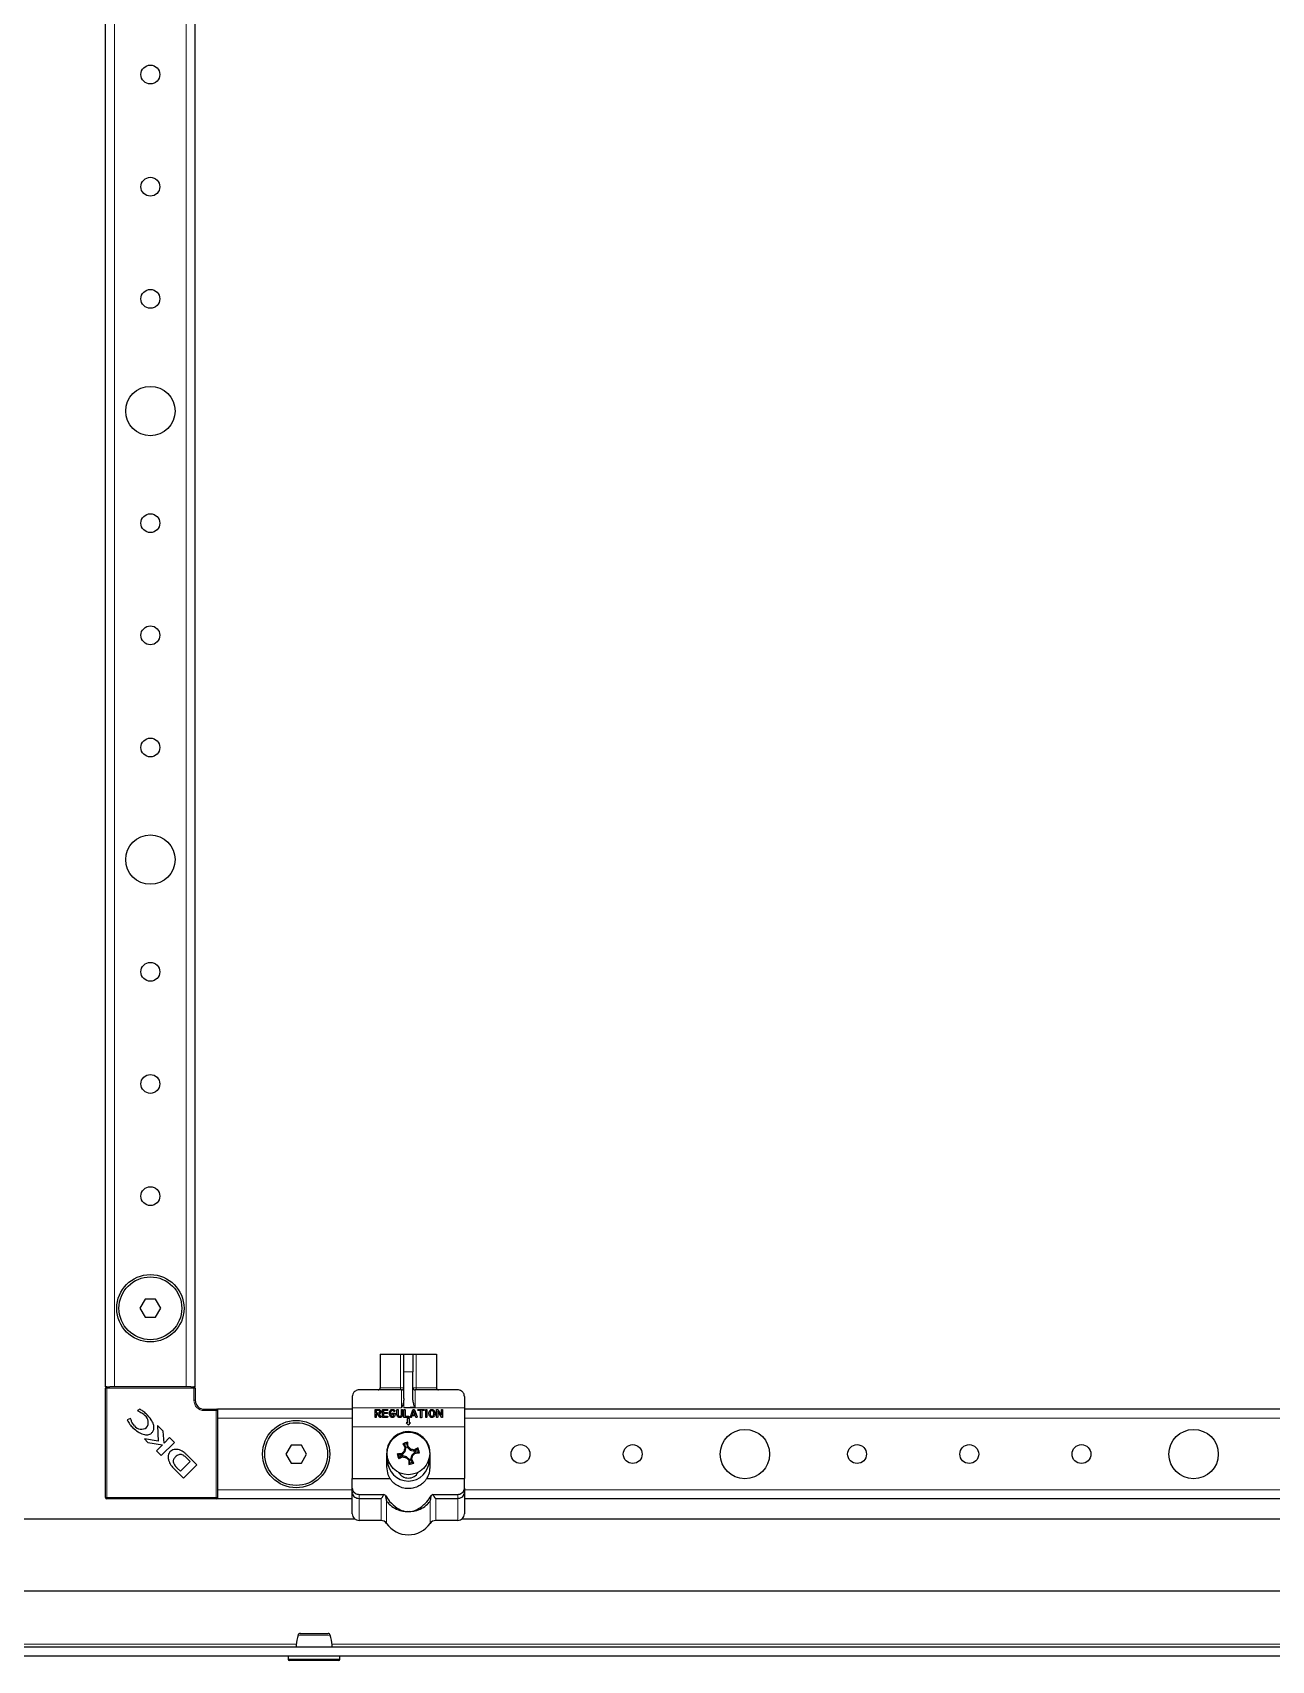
# Model space of a CAD drawing. Header units: millimetres. Extents: x -1264 to 3208, y -1920 to 1219.
# Drawn here: x -281.2 to -5.1, y -1199.7 to -836.9 of the extents above; entities that cross this region are included whole.
import ezdxf

# ---------------------------------------------------------------- set-up
doc = ezdxf.new("R2010")
doc.units = ezdxf.units.MM

msp = doc.modelspace()

# ---------------------------------------------------------------- linework, layer by layer
at = {"color": 7, "linetype": 'Continuous', "lineweight": 25}
for p, q in [((-264.94, -1138.72), (-264.94, 696.28)), ((-244.94, -1138.72), (-244.94, 696.28)), ((-256.09, -1119.22), (-257.25, -1121.22)), ((-257.25, -1121.22), (-256.09, -1123.22)), ((-253.78, -1119.22), (-256.09, -1119.22)), ((-252.63, -1121.22), (-253.78, -1119.22)), ((-253.78, -1123.22), (-252.63, -1121.22)), ((-256.09, -1123.22), (-253.78, -1123.22)), ((-203.69, -1131.42), (-203.69, -1138.92)), ((-203.69, -1131.42), (-199.16, -1131.42)), ((-199.16, -1131.42), (-198.44, -1131.42)), ((-198.44, -1131.42), (-196.44, -1131.42)), ((-198.44, -1135.42), (-198.44, -1131.42)), ((-196.44, -1131.42), (-196.44, -1135.42)), ((-196.44, -1131.42), (-195.72, -1131.42)), ((-195.72, -1131.42), (-191.19, -1131.42)), ((-191.19, -1131.42), (-191.19, -1138.92)), ((-198.44, -1141.36), (-198.44, -1135.42)), ((-196.44, -1141.35), (-196.44, -1135.42)), ((-264.64, -1138.72), (-264.94, -1138.72)), ((-264.94, -1163.42), (-264.94, -1139.02)), ((-264.64, -1138.72), (-263.99, -1138.72)), ((-262.94, -1138.72), (-263.99, -1138.72)), ((-246.94, -1138.72), (-262.94, -1138.72)), ((-245.89, -1138.72), (-246.94, -1138.72)), ((-245.89, -1138.72), (-245.24, -1138.72)), ((-244.94, -1138.72), (-245.24, -1138.72)), ((-244.94, -1139.02), (-244.94, -1141.72)), ((-209.94, -1140.92), (-209.94, -1143.42)), ((-198.94, -1139.42), (-208.44, -1139.42)), ((-186.44, -1139.42), (-195.94, -1139.42)), ((-184.94, -1140.92), (-184.94, -1143.42)), ((-259.39, -1145.78), (-260.08, -1146.11)), ((-259.26, -1145.92), (-259.39, -1145.78)), ((-257.31, -1143.72), (-257.82, -1143.97)), ((-257.82, -1143.97), (-257.71, -1144.08)), ((-242.94, -1143.72), (-240.24, -1143.72)), ((-209.94, -1143.72), (-239.94, -1143.72)), ((-239.94, -1143.72), (-239.94, -1144.02)), ((-239.94, -1144.02), (-239.94, -1144.66)), ((-239.94, -1144.66), (-239.94, -1145.72)), ((-239.94, -1145.72), (-239.94, -1161.72)), ((-209.94, -1143.42), (-209.94, -1147.67)), ((-204.85, -1145.43), (-204.85, -1143.77)), ((-204.85, -1143.77), (-204.09, -1143.77)), ((-204.58, -1144.03), (-204.58, -1144.54)), ((-204.09, -1144.03), (-204.58, -1144.03)), ((-204.58, -1144.54), (-203.99, -1144.54)), ((-204.29, -1144.8), (-204.58, -1144.8)), ((-204.58, -1144.8), (-204.58, -1145.43)), ((-203.8, -1145.51), (-204.29, -1144.8)), ((-203.99, -1144.8), (-203.58, -1145.37)), ((-203.24, -1145.54), (-203.24, -1143.77)), ((-203.24, -1143.77), (-202.18, -1143.77)), ((-202.18, -1145.54), (-203.24, -1145.54)), ((-202.18, -1144.03), (-202.98, -1144.03)), ((-202.98, -1144.03), (-202.98, -1144.44)), ((-202.98, -1144.44), (-202.23, -1144.44)), ((-202.23, -1144.7), (-202.98, -1144.7)), ((-202.98, -1144.7), (-202.98, -1145.28)), ((-202.98, -1145.28), (-202.18, -1145.28)), ((-200.7, -1144.87), (-200.91, -1144.87)), ((-200.9, -1144.61), (-200.41, -1144.61)), ((-200.41, -1144.61), (-200.41, -1144.91)), ((-199.98, -1144.96), (-199.98, -1143.88)), ((-199.72, -1143.88), (-199.72, -1144.96)), ((-198.97, -1144.94), (-198.97, -1143.88)), ((-198.71, -1143.88), (-198.71, -1144.94)), ((-198.42, -1145.57), (-198.42, -1143.9)), ((-197.36, -1145.57), (-198.42, -1145.57)), ((-198.16, -1143.9), (-198.16, -1145.3)), ((-198.16, -1145.3), (-197.36, -1145.3)), ((-197.19, -1145.77), (-197.69, -1145.77)), ((-197.69, -1145.77), (-197.69, -1146.77)), ((-197.19, -1146.77), (-197.19, -1145.77)), ((-197, -1145.39), (-196.43, -1143.86)), ((-196.66, -1145.23), (-196.75, -1145.48)), ((-195.85, -1145.23), (-196.66, -1145.23)), ((-196.26, -1144.1), (-196.57, -1144.97)), ((-196.57, -1144.97), (-195.94, -1144.97)), ((-195.94, -1144.97), (-196.26, -1144.1)), ((-196.1, -1143.88), (-195.51, -1145.39)), ((-195.76, -1145.47), (-195.85, -1145.23)), ((-195.17, -1143.77), (-194.05, -1143.77)), ((-194.75, -1144.03), (-195.17, -1144.03)), ((-194.75, -1145.5), (-194.75, -1144.03)), ((-194.44, -1144.03), (-194.44, -1145.5)), ((-194.05, -1144.03), (-194.44, -1144.03)), ((-193.58, -1145.43), (-193.58, -1143.9)), ((-193.32, -1143.9), (-193.32, -1145.43)), ((-191.16, -1145.43), (-191.16, -1143.87)), ((-190.06, -1145.46), (-190.9, -1144.19)), ((-190.9, -1144.19), (-190.9, -1145.43)), ((-190.89, -1143.83), (-190.08, -1145.06)), ((-190.08, -1145.06), (-190.08, -1143.88)), ((-189.82, -1143.88), (-189.82, -1145.43)), ((-184.94, -1143.42), (-184.94, -1147.67)), ((195.06, -1143.72), (-184.94, -1143.72)), ((-253.35, -1147.35), (-253.17, -1150.82)), ((-252.07, -1148.63), (-253.35, -1147.35)), ((-251.89, -1151.29), (-252.07, -1148.63)), ((-250.65, -1150.05), (-251.89, -1151.29)), ((-249.59, -1151.11), (-250.65, -1150.05)), ((-209.94, -1147.67), (-209.94, -1159.17)), ((-197.94, -1146.77), (-197.44, -1147.27)), ((-197.69, -1146.77), (-197.94, -1146.77)), ((-197.44, -1147.27), (-196.94, -1146.77)), ((-196.94, -1146.77), (-197.19, -1146.77)), ((-184.94, -1147.67), (-184.94, -1159.17)), ((-256.27, -1150.35), (-255.47, -1151.14)), ((-253.17, -1150.82), (-256.27, -1150.35)), ((-255.47, -1151.14), (-252.21, -1151.63)), ((-252.21, -1151.63), (-253.6, -1153.02)), ((-253.6, -1153.02), (-252.55, -1154.07)), ((-252.55, -1154.07), (-249.59, -1151.11)), ((-223.59, -1151.72), (-224.75, -1153.72)), ((-224.75, -1153.72), (-223.59, -1155.72)), ((-221.28, -1151.72), (-223.59, -1151.72)), ((-220.13, -1153.72), (-221.28, -1151.72)), ((-221.28, -1155.72), (-220.13, -1153.72)), ((-202.29, -1153.57), (-202.29, -1156.57)), ((-199.64, -1153.9), (-199.91, -1153.7)), ((-199.64, -1153.9), (-198.85, -1153.86)), ((-198.85, -1153.86), (-198.95, -1153.64)), ((-198.85, -1153.86), (-198.18, -1153.16)), ((-198.35, -1151.53), (-198.65, -1151.41)), ((-198.18, -1153.16), (-198.39, -1153.05)), ((-198.35, -1151.53), (-197.77, -1151.36)), ((-197.95, -1152.22), (-198.35, -1151.53)), ((-197.95, -1152.22), (-198.19, -1152.26)), ((-198.18, -1153.16), (-197.95, -1152.22)), ((-197.77, -1151.36), (-197.58, -1151.1)), ((-197.77, -1151.36), (-197.74, -1152.16)), ((-197.74, -1152.16), (-197.51, -1152.06)), ((-197.74, -1152.16), (-197.04, -1152.83)), ((-197.04, -1152.83), (-196.92, -1152.62)), ((-197.04, -1152.83), (-196.09, -1153.06)), ((-196.03, -1153.27), (-196.7, -1153.97)), ((-196.09, -1153.06), (-196.13, -1152.82)), ((-196.09, -1153.06), (-195.4, -1152.66)), ((-195.23, -1153.24), (-196.03, -1153.27)), ((-196.03, -1153.27), (-195.93, -1153.49)), ((-195.4, -1152.66), (-195.28, -1152.36)), ((-195.4, -1152.66), (-195.23, -1153.24)), ((-195.23, -1153.24), (-194.97, -1153.43)), ((-192.59, -1156.57), (-192.59, -1153.57)), ((-249.54, -1157.08), (-247.55, -1159.07)), ((-248.99, -1156.83), (-248.25, -1157.55)), ((-248.25, -1157.55), (-246.07, -1155.37)), ((-247.55, -1159.07), (-244.59, -1156.11)), ((-246.07, -1155.37), (-246.75, -1154.71)), ((-246.48, -1154.22), (-246.49, -1154.2)), ((-244.59, -1156.11), (-246.48, -1154.22)), ((-223.59, -1155.72), (-221.28, -1155.72)), ((-202.09, -1155.07), (-202.29, -1155.07)), ((-199.47, -1154.48), (-199.64, -1153.9)), ((-199.47, -1154.48), (-199.59, -1154.78)), ((-198.79, -1154.07), (-199.47, -1154.48)), ((-198.79, -1154.07), (-198.75, -1154.32)), ((-197.84, -1154.3), (-198.79, -1154.07)), ((-197.84, -1154.3), (-197.96, -1154.52)), ((-197.14, -1154.97), (-197.84, -1154.3)), ((-197.14, -1154.97), (-197.37, -1155.07)), ((-197.11, -1155.77), (-197.3, -1156.04)), ((-197.11, -1155.77), (-197.14, -1154.97)), ((-196.53, -1155.6), (-197.11, -1155.77)), ((-196.7, -1153.97), (-196.93, -1154.91)), ((-196.93, -1154.91), (-196.69, -1154.88)), ((-196.93, -1154.91), (-196.53, -1155.6)), ((-196.7, -1153.97), (-196.49, -1154.09)), ((-196.53, -1155.6), (-196.23, -1155.72)), ((-192.59, -1155.07), (-192.79, -1155.07)), ((-209.94, -1161.31), (-209.94, -1159.17)), ((-209.94, -1159.17), (-201.53, -1159.17)), ((-193.35, -1159.17), (-184.94, -1159.17)), ((-184.94, -1161.31), (-184.94, -1159.17)), ((-240.24, -1163.72), (-264.64, -1163.72)), ((-239.94, -1161.72), (-239.94, -1162.77)), ((-239.94, -1162.77), (-239.94, -1163.42)), ((-239.94, -1163.42), (-239.94, -1163.72)), ((-209.94, -1163.72), (-239.94, -1163.72)), ((-209.94, -1162.22), (-209.94, -1161.31)), ((-209.94, -1167.02), (-209.94, -1162.22)), ((-208.44, -1162.7), (-202.92, -1162.7)), ((-208.44, -1163.6), (-203.53, -1163.6)), ((-191.96, -1162.7), (-186.44, -1162.7)), ((-191.35, -1163.6), (-186.44, -1163.6)), ((-184.94, -1161.31), (-184.94, -1162.22)), ((-184.94, -1162.22), (-184.94, -1167.02)), ((195.06, -1163.72), (-184.94, -1163.72)), ((-209.34, -1168.22), (-309.69, -1168.22)), ((220.56, -1168.22), (-185.54, -1168.22)), ((-203.53, -1168.52), (-208.44, -1168.52)), ((-186.44, -1168.52), (-191.35, -1168.52)), ((-312.44, -1184.22), (220.56, -1184.22)), ((-318.14, -1196.72), (272.26, -1196.72)), ((-318.14, -1198.72), (272.26, -1198.72)), ((-224.19, -1198.72), (-224.19, -1199.47)), ((-221.45, -1199.72), (-223.94, -1199.72)), ((-212.94, -1199.72), (-221.45, -1199.72)), ((-212.69, -1199.47), (-212.69, -1198.72))]:
    msp.add_line(p, q, dxfattribs=at)
at = {"color": 8, "linetype": 'Continuous', "lineweight": 18}
for p, q in [((-262.94, -1138.72), (-262.94, 696.28)), ((-246.94, -1138.72), (-246.94, 696.28)), ((-199.16, -1138.92), (-199.16, -1131.42)), ((-195.72, -1131.42), (-195.72, -1138.92)), ((-196.44, -1135.42), (-198.44, -1135.42)), ((-264.94, -1139.02), (-264.64, -1139.02)), ((-264.64, -1138.72), (-264.64, -1139.02)), ((-264.64, -1139.02), (-264.64, -1163.42)), ((-245.24, -1139.02), (-264.64, -1139.02)), ((-245.24, -1138.72), (-245.24, -1139.02)), ((-245.24, -1141.72), (-245.24, -1139.02)), ((-245.24, -1139.02), (-244.94, -1139.02)), ((-203.69, -1138.92), (-199.16, -1138.92)), ((-199.16, -1138.92), (-198.44, -1138.92)), ((-196.44, -1138.92), (-195.72, -1138.92)), ((-195.72, -1138.92), (-191.19, -1138.92)), ((-244.94, -1141.72), (-245.24, -1141.72)), ((-198.94, -1143.42), (-198.94, -1139.42)), ((-198.44, -1143.42), (-198.44, -1141.36)), ((-195.94, -1139.42), (-195.94, -1143.35)), ((-242.94, -1143.72), (-242.94, -1144.02)), ((-240.24, -1144.02), (-242.94, -1144.02)), ((-240.24, -1143.72), (-240.24, -1144.02)), ((-240.24, -1163.42), (-240.24, -1144.02)), ((-240.24, -1144.02), (-239.94, -1144.02)), ((-209.94, -1145.72), (-239.94, -1145.72)), ((-198.94, -1143.42), (-209.94, -1143.42)), ((-184.94, -1143.42), (-198.44, -1143.42)), ((195.06, -1145.72), (-184.94, -1145.72)), ((-184.94, -1147.67), (-209.94, -1147.67)), ((-264.64, -1163.42), (-264.94, -1163.42)), ((-264.64, -1163.42), (-240.24, -1163.42)), ((-264.64, -1163.42), (-264.64, -1163.72)), ((-240.24, -1163.42), (-240.24, -1163.72)), ((-240.24, -1163.42), (-239.94, -1163.42)), ((-209.94, -1161.72), (-239.94, -1161.72)), ((-208.44, -1162.7), (-208.44, -1163.6)), ((-208.44, -1163.6), (-208.44, -1168.52)), ((-203.53, -1168.52), (-203.53, -1163.6)), ((-202.29, -1164.2), (-202.29, -1169.17)), ((-192.58, -1169.17), (-192.58, -1164.2)), ((-191.35, -1163.6), (-191.35, -1168.52)), ((-186.44, -1163.6), (-186.44, -1162.7)), ((-186.44, -1168.52), (-186.44, -1163.6)), ((195.06, -1161.72), (-184.94, -1161.72)), ((-222.41, -1196.12), (-317.84, -1196.12)), ((168.59, -1196.12), (-214.47, -1196.12)), ((-224.19, -1199.47), (-221.58, -1199.47)), ((-221.58, -1199.47), (-212.69, -1199.47))]:
    msp.add_line(p, q, dxfattribs=at)
at = {"color": 8, "linetype": 'Continuous', "lineweight": 18, "flags": 128}
for points in [[(-199.16, -1138.92), (-199.17, -1139.01), (-199.17, -1139.11), (-199.19, -1139.2), (-199.2, -1139.27), (-199.22, -1139.33), (-199.25, -1139.38), (-199.27, -1139.41), (-199.3, -1139.42)], [(-195.58, -1139.42), (-195.6, -1139.41), (-195.63, -1139.38), (-195.65, -1139.33), (-195.67, -1139.27), (-195.69, -1139.2), (-195.7, -1139.11), (-195.71, -1139.01), (-195.72, -1138.92)]]:
    msp.add_lwpolyline(points, dxfattribs=at)
at = {"color": 7, "linetype": 'Continuous', "lineweight": 25}
for centre, radius in [((-254.94, -846.22), 2.1), ((-254.94, -871.22), 2.1), ((-254.94, -896.22), 2.1), ((-254.94, -921.22), 5.5), ((-254.94, -946.22), 2.1), ((-254.94, -971.22), 2.1), ((-254.94, -996.22), 2.1), ((-254.94, -1021.22), 5.5), ((-254.94, -1046.22), 2.1), ((-254.94, -1071.22), 2.1), ((-254.94, -1096.22), 2.1), ((-254.94, -1121.22), 7.5), ((-254.94, -1121.22), 7), ((-222.44, -1153.72), 7.5), ((-222.44, -1153.72), 7), ((-197.44, -1153.57), 4.75), ((-122.44, -1153.72), 5.5), ((-22.44, -1153.72), 5.5), ((-172.44, -1153.72), 2.1), ((-147.44, -1153.72), 2.1), ((-97.44, -1153.72), 2.1), ((-72.44, -1153.72), 2.1), ((-47.44, -1153.72), 2.1)]:
    msp.add_circle(centre, radius, dxfattribs=at)
for centre, radius, start, end in [((-264.64, -1139.02), 0.3, 90, 180), ((-245.24, -1139.02), 0.3, 0, 90), ((-204.19, -1138.92), 0.5, 270, 0), ((-198.94, -1138.92), 0.5, 270, 0), ((-195.94, -1138.92), 0.5, 180, 270), ((-190.69, -1138.92), 0.5, 180, 270), ((-242.94, -1141.72), 2, 180, 270), ((-257.34, -1146.64), 1.94, 323.3097, 52.3464), ((-240.24, -1144.02), 0.3, 0, 90), ((-256.94, -1146.21), 1.97, 218.454, 305.887), ((-194.88, -1222.57), 69.05, 93.3769, 94.1768), ((-127.87, -1133.27), 74.88, 195.834, 196.6907), ((-143.57, -1205.12), 75.61, 136.4711, 137.0889), ((-177.15, -1223.13), 74.88, 105.834, 106.6907), ((-137.89, -1118.63), 69.05, 208.3479, 209.1477), ((-125.01, -1171.27), 75.61, 165.4358, 166.0536), ((-266.44, -1156.13), 69.05, 3.3769, 4.1768), ((-248.99, -1207.44), 75.61, 46.4711, 47.0889), ((-215.14, -1226), 75.61, 75.4358, 76.0536), ((-251.31, -1102.01), 75.61, 316.4711, 317.0889), ((-162.5, -1213.12), 69.05, 118.3479, 119.1477), ((-200, -1084.57), 69.05, 273.3769, 274.1768), ((-267.01, -1173.86), 74.88, 15.834, 16.6907), ((-246.33, -1153.42), 4.87, 200.3445, 228.7777), ((-244.52, -1152.64), 6.12, 216.9888, 223.0744), ((-197.44, -1155.07), 4.65, 180, 0), ((-232.38, -1094.01), 69.05, 298.3479, 299.1477), ((-179.74, -1081.14), 75.61, 255.4358, 256.0536), ((-145.89, -1099.7), 75.61, 226.4711, 227.0889), ((-128.44, -1151.01), 69.05, 183.3769, 184.1768), ((-217.73, -1084), 74.88, 285.834, 286.6907), ((-269.87, -1135.86), 75.61, 345.4358, 346.0536), ((-256.99, -1188.51), 69.05, 28.3479, 29.1477), ((-197.44, -1156.57), 2.5, 209.1764, 330.8236), ((-264.64, -1163.42), 0.3, 180, 270), ((-240.24, -1163.42), 0.3, 270, 0), ((-208.44, -1167.02), 1.5, 180, 270), ((-186.44, -1167.02), 1.5, 270, 0), ((-203.53, -1170.02), 1.5, 34.5604, 90), ((-197.44, -1165.82), 5.89, 214.5604, 325.4396), ((-191.35, -1170.02), 1.5, 90, 145.4396), ((-221.55, -1194.22), 0.5, 89.9637, 164.834), ((-215.33, -1194.22), 0.5, 15.2465, 90.046), ((-223.94, -1199.47), 0.25, 180, 270), ((-212.94, -1199.47), 0.25, 270, 0)]:
    msp.add_arc(centre, radius, start, end, dxfattribs=at)
at = {"color": 8, "linetype": 'Continuous', "lineweight": 18}
msp.add_arc((-242.94, -1141.72), 2.3, 180, 270, dxfattribs=at)
at = {"color": 7, "linetype": 'Continuous', "lineweight": 25}
msp.add_ellipse((15230.74, -1143.42), major_axis=(15429.18, 0), ratio=0.000259, start_param=3.123591, end_param=3.141593, dxfattribs=at)
for points, knots in [([(-208.44, -1139.42), (-208.44, -1139.42), (-208.51, -1139.42), (-208.86, -1139.44), (-209.39, -1139.68), (-209.86, -1140.26), (-209.92, -1140.73), (-209.94, -1140.92)], [0, 0, 0, 0, 0.003231, 0.101221, 0.514725, 0.80586, 1, 1, 1, 1]), ([(-198.44, -1141.36), (-198.48, -1141.69), (-198.56, -1142.4), (-198.81, -1143.06), (-198.94, -1143.41), (-198.94, -1143.42)], [0, 0, 0, 0, 0.475461, 0.994056, 1, 1, 1, 1]), ([(-195.94, -1143.35), (-195.94, -1143.35), (-195.94, -1143.34), (-195.95, -1143.34), (-195.96, -1143.32), (-196, -1143.24), (-196.12, -1142.91), (-196.34, -1142.28), (-196.4, -1141.68), (-196.44, -1141.35)], [0, 0, 0, 0, 0.00167, 0.003889, 0.009531, 0.034361, 0.132751, 0.526214, 1, 1, 1, 1]), ([(-184.94, -1140.92), (-184.96, -1140.73), (-185.02, -1140.26), (-185.49, -1139.68), (-186.02, -1139.44), (-186.37, -1139.42), (-186.44, -1139.42), (-186.44, -1139.42)], [0, 0, 0, 0, 0.19414, 0.485275, 0.898779, 0.996769, 1, 1, 1, 1]), ([(-260.08, -1146.11), (-259.9, -1146.45), (-259.56, -1147.08), (-259.07, -1147.61), (-258.85, -1147.85)], [0, 0, 0, 0, 0.5368, 1, 1, 1, 1]), ([(-258.49, -1147.43), (-258.7, -1147.17), (-259.08, -1146.72), (-259.2, -1146.16), (-259.26, -1145.92)], [0, 0, 0, 0, 0.5796082, 1, 1, 1, 1]), ([(-257.71, -1144.08), (-257.4, -1144.22), (-256.83, -1144.48), (-256.37, -1144.91), (-256.16, -1145.11)], [0, 0, 0, 0, 0.547643, 1, 1, 1, 1]), ([(-255.8, -1144.82), (-256.07, -1144.58), (-256.53, -1144.15), (-257.08, -1143.85), (-257.31, -1143.72)], [0, 0, 0, 0, 0.577653, 1, 1, 1, 1]), ([(-254.68, -1149.05), (-254.54, -1148.89), (-254.26, -1148.55), (-254.09, -1147.86), (-254.22, -1146.98), (-254.79, -1145.91), (-255.43, -1145.22), (-255.8, -1144.82)], [0, 0, 0, 0, 0.130532, 0.266031, 0.423997, 0.666819, 1, 1, 1, 1]), ([(-204.73, -1145.57), (-204.75, -1145.57), (-204.78, -1145.56), (-204.83, -1145.53), (-204.84, -1145.48), (-204.85, -1145.45), (-204.85, -1145.43)], [0, 0, 0, 0, 0.280437, 0.558281, 0.778899, 1, 1, 1, 1]), ([(-204.58, -1145.43), (-204.58, -1145.45), (-204.59, -1145.5), (-204.62, -1145.55), (-204.68, -1145.56), (-204.71, -1145.57), (-204.73, -1145.57)], [0, 0, 0, 0, 0.280498, 0.558325, 0.778868, 1, 1, 1, 1]), ([(-204.09, -1143.77), (-204.01, -1143.78), (-203.88, -1143.79), (-203.77, -1143.87), (-203.72, -1143.91)], [0, 0, 0, 0, 0.559747, 1, 1, 1, 1]), ([(-203.9, -1144.1), (-203.93, -1144.08), (-203.99, -1144.04), (-204.06, -1144.03), (-204.09, -1144.03)], [0, 0, 0, 0, 0.5591356, 1, 1, 1, 1]), ([(-203.99, -1144.54), (-203.97, -1144.53), (-203.93, -1144.53), (-203.9, -1144.5), (-203.89, -1144.49)], [0, 0, 0, 0, 0.558174, 1, 1, 1, 1]), ([(-203.75, -1144.71), (-203.79, -1144.74), (-203.86, -1144.78), (-203.95, -1144.8), (-203.99, -1144.8)], [0, 0, 0, 0, 0.56031, 1, 1, 1, 1]), ([(-203.82, -1144.29), (-203.82, -1144.25), (-203.83, -1144.18), (-203.88, -1144.12), (-203.9, -1144.1)], [0, 0, 0, 0, 0.559692, 1, 1, 1, 1]), ([(-203.89, -1144.49), (-203.88, -1144.48), (-203.85, -1144.45), (-203.82, -1144.38), (-203.82, -1144.33), (-203.82, -1144.29)], [0, 0, 0, 0, 0.2799174, 0.5600596, 1, 1, 1, 1]), ([(-203.7, -1145.57), (-203.71, -1145.57), (-203.74, -1145.57), (-203.77, -1145.55), (-203.79, -1145.52), (-203.8, -1145.51)], [0, 0, 0, 0, 0.28022, 0.561305, 1, 1, 1, 1]), ([(-203.55, -1144.29), (-203.56, -1144.39), (-203.58, -1144.55), (-203.7, -1144.66), (-203.75, -1144.71)], [0, 0, 0, 0, 0.559457, 1, 1, 1, 1]), ([(-203.72, -1143.91), (-203.66, -1143.97), (-203.57, -1144.08), (-203.56, -1144.23), (-203.55, -1144.29)], [0, 0, 0, 0, 0.5589475, 1, 1, 1, 1]), ([(-203.55, -1145.44), (-203.56, -1145.46), (-203.56, -1145.5), (-203.61, -1145.54), (-203.65, -1145.56), (-203.69, -1145.57), (-203.7, -1145.57)], [0, 0, 0, 0, 0.278138, 0.558544, 0.779161, 1, 1, 1, 1]), ([(-203.58, -1145.37), (-203.57, -1145.38), (-203.56, -1145.4), (-203.55, -1145.43), (-203.55, -1145.44)], [0, 0, 0, 0, 0.561079, 1, 1, 1, 1]), ([(-202.23, -1144.44), (-202.21, -1144.44), (-202.16, -1144.44), (-202.11, -1144.47), (-202.08, -1144.52), (-202.08, -1144.56), (-202.08, -1144.57)], [0, 0, 0, 0, 0.280945, 0.559897, 0.779525, 1, 1, 1, 1]), ([(-202.08, -1144.57), (-202.08, -1144.59), (-202.08, -1144.64), (-202.14, -1144.7), (-202.19, -1144.7), (-202.23, -1144.7)], [0, 0, 0, 0, 0.281099, 0.559768, 1, 1, 1, 1]), ([(-202.18, -1143.77), (-202.16, -1143.77), (-202.11, -1143.77), (-202.06, -1143.8), (-202.03, -1143.85), (-202.03, -1143.88), (-202.02, -1143.9)], [0, 0, 0, 0, 0.280872, 0.559701, 0.779382, 1, 1, 1, 1]), ([(-202.02, -1143.9), (-202.03, -1143.92), (-202.03, -1143.97), (-202.09, -1144.03), (-202.14, -1144.03), (-202.18, -1144.03)], [0, 0, 0, 0, 0.281053, 0.559663, 1, 1, 1, 1]), ([(-202.18, -1145.28), (-202.16, -1145.28), (-202.11, -1145.28), (-202.06, -1145.31), (-202.03, -1145.36), (-202.03, -1145.39), (-202.02, -1145.41)], [0, 0, 0, 0, 0.280912, 0.559714, 0.779499, 1, 1, 1, 1]), ([(-202.02, -1145.41), (-202.03, -1145.43), (-202.03, -1145.48), (-202.09, -1145.54), (-202.14, -1145.54), (-202.18, -1145.54)], [0, 0, 0, 0, 0.281214, 0.559901, 1, 1, 1, 1]), ([(-201.68, -1144.67), (-201.68, -1144.53), (-201.66, -1144.29), (-201.54, -1144.09), (-201.48, -1144)], [0, 0, 0, 0, 0.56034, 1, 1, 1, 1]), ([(-201.49, -1145.28), (-201.55, -1145.17), (-201.66, -1144.98), (-201.68, -1144.77), (-201.68, -1144.67)], [0, 0, 0, 0, 0.5593467, 1, 1, 1, 1]), ([(-200.96, -1145.57), (-201.02, -1145.56), (-201.14, -1145.55), (-201.33, -1145.46), (-201.43, -1145.35), (-201.49, -1145.28)], [0, 0, 0, 0, 0.280314, 0.560507, 1, 1, 1, 1]), ([(-201.48, -1144), (-201.41, -1143.92), (-201.27, -1143.77), (-201.08, -1143.75), (-200.99, -1143.75)], [0, 0, 0, 0, 0.5592171, 1, 1, 1, 1]), ([(-201, -1144.01), (-201.04, -1144.01), (-201.11, -1144.02), (-201.24, -1144.09), (-201.39, -1144.3), (-201.41, -1144.52), (-201.42, -1144.67)], [0, 0, 0, 0, 0.1253317, 0.2506948, 0.5007376, 1, 1, 1, 1]), ([(-201.42, -1144.67), (-201.41, -1144.76), (-201.4, -1144.91), (-201.33, -1145.04), (-201.3, -1145.1)], [0, 0, 0, 0, 0.55998, 1, 1, 1, 1]), ([(-201.3, -1145.1), (-201.25, -1145.16), (-201.17, -1145.27), (-201.03, -1145.29), (-200.97, -1145.3)], [0, 0, 0, 0, 0.5608576, 1, 1, 1, 1]), ([(-201.03, -1144.74), (-201.03, -1144.72), (-201.03, -1144.68), (-201, -1144.63), (-200.95, -1144.61), (-200.92, -1144.61), (-200.9, -1144.61)], [0, 0, 0, 0, 0.280637, 0.55889, 0.779144, 1, 1, 1, 1]), ([(-200.91, -1144.87), (-200.93, -1144.87), (-200.97, -1144.87), (-201.01, -1144.83), (-201.03, -1144.79), (-201.03, -1144.76), (-201.03, -1144.74)], [0, 0, 0, 0, 0.280664, 0.558735, 0.779002, 1, 1, 1, 1]), ([(-200.81, -1144.06), (-200.85, -1144.04), (-200.91, -1144.01), (-200.97, -1144.01), (-201, -1144.01)], [0, 0, 0, 0, 0.558634, 1, 1, 1, 1]), ([(-200.99, -1143.75), (-200.93, -1143.75), (-200.8, -1143.75), (-200.69, -1143.81), (-200.65, -1143.84)], [0, 0, 0, 0, 0.5605138, 1, 1, 1, 1]), ([(-200.97, -1145.3), (-200.94, -1145.3), (-200.89, -1145.3), (-200.79, -1145.25), (-200.76, -1145.18), (-200.74, -1145.14)], [0, 0, 0, 0, 0.281265, 0.561609, 1, 1, 1, 1]), ([(-200.62, -1145.44), (-200.68, -1145.48), (-200.78, -1145.56), (-200.91, -1145.56), (-200.96, -1145.57)], [0, 0, 0, 0, 0.558998, 1, 1, 1, 1]), ([(-200.71, -1144.17), (-200.73, -1144.15), (-200.76, -1144.1), (-200.8, -1144.07), (-200.81, -1144.06)], [0, 0, 0, 0, 0.560467, 1, 1, 1, 1]), ([(-200.74, -1145.14), (-200.72, -1145.09), (-200.7, -1145), (-200.7, -1144.91), (-200.7, -1144.87)], [0, 0, 0, 0, 0.559597, 1, 1, 1, 1]), ([(-200.6, -1144.23), (-200.63, -1144.23), (-200.67, -1144.22), (-200.7, -1144.19), (-200.71, -1144.17)], [0, 0, 0, 0, 0.558039, 1, 1, 1, 1]), ([(-200.65, -1143.84), (-200.61, -1143.87), (-200.54, -1143.92), (-200.5, -1143.99), (-200.48, -1144.02)], [0, 0, 0, 0, 0.559542, 1, 1, 1, 1]), ([(-200.41, -1144.91), (-200.42, -1145.02), (-200.43, -1145.22), (-200.56, -1145.37), (-200.62, -1145.44)], [0, 0, 0, 0, 0.560493, 1, 1, 1, 1]), ([(-200.45, -1144.11), (-200.45, -1144.13), (-200.46, -1144.17), (-200.5, -1144.21), (-200.55, -1144.23), (-200.58, -1144.23), (-200.6, -1144.23)], [0, 0, 0, 0, 0.277709, 0.558209, 0.77892, 1, 1, 1, 1]), ([(-200.48, -1144.02), (-200.47, -1144.04), (-200.45, -1144.06), (-200.45, -1144.09), (-200.45, -1144.11)], [0, 0, 0, 0, 0.560691, 1, 1, 1, 1]), ([(-199.98, -1143.88), (-199.98, -1143.86), (-199.98, -1143.82), (-199.95, -1143.77), (-199.91, -1143.75), (-199.88, -1143.75), (-199.86, -1143.75)], [0, 0, 0, 0, 0.280849, 0.55949, 0.779158, 1, 1, 1, 1]), ([(-199.76, -1145.43), (-199.84, -1145.36), (-199.96, -1145.22), (-199.97, -1145.04), (-199.98, -1144.96)], [0, 0, 0, 0, 0.558332, 1, 1, 1, 1]), ([(-199.86, -1143.75), (-199.84, -1143.75), (-199.8, -1143.75), (-199.74, -1143.78), (-199.72, -1143.83), (-199.72, -1143.86), (-199.72, -1143.88)], [0, 0, 0, 0, 0.28091, 0.559174, 0.779166, 1, 1, 1, 1]), ([(-199.32, -1145.57), (-199.41, -1145.56), (-199.57, -1145.56), (-199.71, -1145.47), (-199.76, -1145.43)], [0, 0, 0, 0, 0.55925, 1, 1, 1, 1]), ([(-199.72, -1144.96), (-199.71, -1145.02), (-199.7, -1145.12), (-199.63, -1145.19), (-199.6, -1145.23)], [0, 0, 0, 0, 0.560313, 1, 1, 1, 1]), ([(-199.6, -1145.23), (-199.55, -1145.25), (-199.48, -1145.3), (-199.38, -1145.3), (-199.34, -1145.3)], [0, 0, 0, 0, 0.559441, 1, 1, 1, 1]), ([(-199.34, -1145.3), (-199.29, -1145.3), (-199.18, -1145.29), (-199.04, -1145.2), (-198.98, -1145.07), (-198.98, -1144.98), (-198.97, -1144.94)], [0, 0, 0, 0, 0.280935, 0.559487, 0.779245, 1, 1, 1, 1]), ([(-198.71, -1144.94), (-198.72, -1145.04), (-198.73, -1145.22), (-198.89, -1145.44), (-199.11, -1145.54), (-199.25, -1145.56), (-199.32, -1145.57)], [0, 0, 0, 0, 0.280416, 0.558636, 0.778958, 1, 1, 1, 1]), ([(-198.97, -1143.88), (-198.97, -1143.86), (-198.97, -1143.82), (-198.94, -1143.77), (-198.9, -1143.75), (-198.87, -1143.75), (-198.85, -1143.75)], [0, 0, 0, 0, 0.2809, 0.559498, 0.779148, 1, 1, 1, 1]), ([(-198.85, -1143.75), (-198.83, -1143.75), (-198.79, -1143.75), (-198.74, -1143.78), (-198.71, -1143.83), (-198.71, -1143.86), (-198.71, -1143.88)], [0, 0, 0, 0, 0.280888, 0.559023, 0.779155, 1, 1, 1, 1]), ([(-198.42, -1143.9), (-198.42, -1143.88), (-198.42, -1143.85), (-198.39, -1143.8), (-198.35, -1143.77), (-198.32, -1143.77), (-198.3, -1143.77)], [0, 0, 0, 0, 0.280912, 0.559405, 0.779108, 1, 1, 1, 1]), ([(-198.3, -1143.77), (-198.28, -1143.77), (-198.24, -1143.77), (-198.19, -1143.8), (-198.16, -1143.85), (-198.16, -1143.89), (-198.16, -1143.9)], [0, 0, 0, 0, 0.280813, 0.559099, 0.77917, 1, 1, 1, 1]), ([(-197.36, -1145.3), (-197.34, -1145.3), (-197.3, -1145.31), (-197.24, -1145.33), (-197.21, -1145.38), (-197.21, -1145.42), (-197.21, -1145.43)], [0, 0, 0, 0, 0.2808549, 0.5597179, 0.7795181, 1, 1, 1, 1]), ([(-197.21, -1145.43), (-197.21, -1145.46), (-197.21, -1145.5), (-197.27, -1145.56), (-197.32, -1145.57), (-197.36, -1145.57)], [0, 0, 0, 0, 0.2812663, 0.5600784, 1, 1, 1, 1]), ([(-197.01, -1145.44), (-197.01, -1145.43), (-197.01, -1145.42), (-197, -1145.4), (-197, -1145.39)], [0, 0, 0, 0, 0.559504, 1, 1, 1, 1]), ([(-196.88, -1145.57), (-196.9, -1145.57), (-196.94, -1145.56), (-196.98, -1145.53), (-197, -1145.49), (-197.01, -1145.46), (-197.01, -1145.44)], [0, 0, 0, 0, 0.2795786, 0.5591942, 0.7795822, 1, 1, 1, 1]), ([(-196.75, -1145.48), (-196.76, -1145.49), (-196.77, -1145.52), (-196.82, -1145.56), (-196.86, -1145.57), (-196.88, -1145.57)], [0, 0, 0, 0, 0.28077, 0.560807, 1, 1, 1, 1]), ([(-196.43, -1143.86), (-196.42, -1143.84), (-196.4, -1143.8), (-196.36, -1143.75), (-196.31, -1143.75), (-196.28, -1143.75)], [0, 0, 0, 0, 0.281465, 0.561772, 1, 1, 1, 1]), ([(-196.28, -1143.75), (-196.26, -1143.75), (-196.21, -1143.75), (-196.14, -1143.79), (-196.12, -1143.84), (-196.1, -1143.88)], [0, 0, 0, 0, 0.2812256, 0.5615217, 1, 1, 1, 1]), ([(-195.64, -1145.57), (-195.66, -1145.57), (-195.69, -1145.56), (-195.73, -1145.53), (-195.75, -1145.5), (-195.76, -1145.47)], [0, 0, 0, 0, 0.280695, 0.560335, 1, 1, 1, 1]), ([(-195.5, -1145.44), (-195.5, -1145.46), (-195.51, -1145.5), (-195.55, -1145.54), (-195.6, -1145.56), (-195.63, -1145.57), (-195.64, -1145.57)], [0, 0, 0, 0, 0.278517, 0.558613, 0.779333, 1, 1, 1, 1]), ([(-195.51, -1145.39), (-195.51, -1145.4), (-195.5, -1145.42), (-195.5, -1145.44), (-195.5, -1145.44)], [0, 0, 0, 0, 0.560081, 1, 1, 1, 1]), ([(-195.31, -1143.9), (-195.3, -1143.88), (-195.3, -1143.84), (-195.27, -1143.79), (-195.22, -1143.77), (-195.19, -1143.77), (-195.17, -1143.77)], [0, 0, 0, 0, 0.280713, 0.558701, 0.779045, 1, 1, 1, 1]), ([(-195.17, -1144.03), (-195.19, -1144.03), (-195.23, -1144.03), (-195.28, -1144), (-195.3, -1143.95), (-195.31, -1143.92), (-195.31, -1143.9)], [0, 0, 0, 0, 0.2807603, 0.5588212, 0.7789154, 1, 1, 1, 1]), ([(-194.61, -1145.64), (-194.63, -1145.64), (-194.67, -1145.64), (-194.73, -1145.6), (-194.75, -1145.55), (-194.75, -1145.52), (-194.75, -1145.5)], [0, 0, 0, 0, 0.2808221, 0.5590594, 0.7790938, 1, 1, 1, 1]), ([(-194.44, -1145.5), (-194.44, -1145.52), (-194.45, -1145.57), (-194.51, -1145.63), (-194.57, -1145.64), (-194.61, -1145.64)], [0, 0, 0, 0, 0.280801, 0.559621, 1, 1, 1, 1]), ([(-194.05, -1143.77), (-194.03, -1143.77), (-193.99, -1143.77), (-193.93, -1143.8), (-193.9, -1143.85), (-193.89, -1143.88), (-193.89, -1143.9)], [0, 0, 0, 0, 0.280951, 0.559967, 0.779431, 1, 1, 1, 1]), ([(-193.89, -1143.9), (-193.89, -1143.92), (-193.9, -1143.97), (-193.96, -1144.03), (-194.01, -1144.03), (-194.05, -1144.03)], [0, 0, 0, 0, 0.281019, 0.559679, 1, 1, 1, 1]), ([(-193.58, -1143.9), (-193.58, -1143.88), (-193.58, -1143.84), (-193.55, -1143.79), (-193.5, -1143.77), (-193.48, -1143.77), (-193.46, -1143.77)], [0, 0, 0, 0, 0.280828, 0.5594169, 0.7793931, 1, 1, 1, 1]), ([(-193.46, -1145.57), (-193.48, -1145.57), (-193.52, -1145.56), (-193.56, -1145.53), (-193.58, -1145.48), (-193.58, -1145.45), (-193.58, -1145.43)], [0, 0, 0, 0, 0.280437, 0.558281, 0.778899, 1, 1, 1, 1]), ([(-193.46, -1143.77), (-193.44, -1143.77), (-193.4, -1143.77), (-193.34, -1143.8), (-193.32, -1143.85), (-193.32, -1143.88), (-193.32, -1143.9)], [0, 0, 0, 0, 0.2807653, 0.5591779, 0.7791749, 1, 1, 1, 1]), ([(-193.32, -1145.43), (-193.32, -1145.45), (-193.32, -1145.5), (-193.36, -1145.55), (-193.41, -1145.57), (-193.44, -1145.57), (-193.46, -1145.57)], [0, 0, 0, 0, 0.280518, 0.5583, 0.778735, 1, 1, 1, 1]), ([(-192.86, -1144.67), (-192.85, -1144.54), (-192.84, -1144.32), (-192.74, -1144.12), (-192.69, -1144.04)], [0, 0, 0, 0, 0.559914, 1, 1, 1, 1]), ([(-192.68, -1145.28), (-192.74, -1145.18), (-192.85, -1144.98), (-192.86, -1144.76), (-192.86, -1144.67)], [0, 0, 0, 0, 0.559149, 1, 1, 1, 1]), ([(-192.69, -1144.04), (-192.62, -1143.95), (-192.5, -1143.79), (-192.3, -1143.76), (-192.21, -1143.75)], [0, 0, 0, 0, 0.560137, 1, 1, 1, 1]), ([(-192.18, -1145.57), (-192.24, -1145.56), (-192.35, -1145.55), (-192.53, -1145.47), (-192.63, -1145.35), (-192.68, -1145.28)], [0, 0, 0, 0, 0.280367, 0.560574, 1, 1, 1, 1]), ([(-192.5, -1144.21), (-192.53, -1144.29), (-192.59, -1144.44), (-192.6, -1144.6), (-192.6, -1144.67)], [0, 0, 0, 0, 0.559075, 1, 1, 1, 1]), ([(-192.6, -1144.67), (-192.59, -1144.75), (-192.59, -1144.91), (-192.52, -1145.05), (-192.49, -1145.11)], [0, 0, 0, 0, 0.560273, 1, 1, 1, 1]), ([(-192.21, -1144.01), (-192.25, -1144.01), (-192.32, -1144.02), (-192.42, -1144.09), (-192.47, -1144.17), (-192.5, -1144.21)], [0, 0, 0, 0, 0.279832, 0.559843, 1, 1, 1, 1]), ([(-192.49, -1145.11), (-192.45, -1145.17), (-192.37, -1145.27), (-192.24, -1145.29), (-192.18, -1145.3)], [0, 0, 0, 0, 0.560567, 1, 1, 1, 1]), ([(-192.21, -1143.75), (-192.15, -1143.75), (-192.03, -1143.76), (-191.84, -1143.85), (-191.74, -1143.97), (-191.68, -1144.04)], [0, 0, 0, 0, 0.280496, 0.560765, 1, 1, 1, 1]), ([(-191.87, -1144.21), (-191.92, -1144.15), (-192.01, -1144.04), (-192.15, -1144.02), (-192.21, -1144.01)], [0, 0, 0, 0, 0.559596, 1, 1, 1, 1]), ([(-192.18, -1145.3), (-192.15, -1145.3), (-192.07, -1145.29), (-191.95, -1145.23), (-191.9, -1145.15), (-191.86, -1145.11)], [0, 0, 0, 0, 0.280435, 0.560605, 1, 1, 1, 1]), ([(-191.67, -1145.28), (-191.75, -1145.37), (-191.89, -1145.54), (-192.09, -1145.56), (-192.18, -1145.57)], [0, 0, 0, 0, 0.559137, 1, 1, 1, 1]), ([(-191.76, -1144.67), (-191.76, -1144.58), (-191.77, -1144.42), (-191.84, -1144.28), (-191.87, -1144.21)], [0, 0, 0, 0, 0.560046, 1, 1, 1, 1]), ([(-191.86, -1145.11), (-191.83, -1145.03), (-191.76, -1144.89), (-191.76, -1144.73), (-191.76, -1144.67)], [0, 0, 0, 0, 0.559133, 1, 1, 1, 1]), ([(-191.68, -1144.04), (-191.62, -1144.15), (-191.51, -1144.34), (-191.5, -1144.57), (-191.49, -1144.67)], [0, 0, 0, 0, 0.559312, 1, 1, 1, 1]), ([(-191.49, -1144.67), (-191.5, -1144.79), (-191.52, -1145.01), (-191.62, -1145.2), (-191.67, -1145.28)], [0, 0, 0, 0, 0.559865, 1, 1, 1, 1]), ([(-191.16, -1143.87), (-191.16, -1143.85), (-191.16, -1143.82), (-191.13, -1143.77), (-191.08, -1143.75), (-191.06, -1143.75), (-191.04, -1143.75)], [0, 0, 0, 0, 0.280941, 0.559114, 0.779089, 1, 1, 1, 1]), ([(-191.04, -1145.57), (-191.06, -1145.57), (-191.1, -1145.56), (-191.15, -1145.51), (-191.16, -1145.46), (-191.16, -1145.43)], [0, 0, 0, 0, 0.281503, 0.560294, 1, 1, 1, 1]), ([(-191.04, -1143.75), (-191.02, -1143.75), (-190.99, -1143.75), (-190.93, -1143.77), (-190.91, -1143.81), (-190.89, -1143.83)], [0, 0, 0, 0, 0.280638, 0.560877, 1, 1, 1, 1]), ([(-190.9, -1145.43), (-190.9, -1145.45), (-190.9, -1145.49), (-190.94, -1145.54), (-190.99, -1145.57), (-191.02, -1145.57), (-191.04, -1145.57)], [0, 0, 0, 0, 0.280569, 0.558477, 0.77887, 1, 1, 1, 1]), ([(-190.08, -1143.88), (-190.08, -1143.86), (-190.08, -1143.82), (-190.05, -1143.77), (-190.01, -1143.75), (-189.98, -1143.75), (-189.96, -1143.75)], [0, 0, 0, 0, 0.280888, 0.559482, 0.77927, 1, 1, 1, 1]), ([(-189.94, -1145.57), (-189.95, -1145.56), (-189.99, -1145.56), (-190.03, -1145.52), (-190.05, -1145.48), (-190.06, -1145.46)], [0, 0, 0, 0, 0.278585, 0.558866, 1, 1, 1, 1]), ([(-189.96, -1143.75), (-189.94, -1143.75), (-189.9, -1143.75), (-189.84, -1143.78), (-189.82, -1143.83), (-189.82, -1143.86), (-189.82, -1143.88)], [0, 0, 0, 0, 0.2808356, 0.55925, 0.7791823, 1, 1, 1, 1]), ([(-189.82, -1145.43), (-189.82, -1145.45), (-189.82, -1145.49), (-189.85, -1145.54), (-189.89, -1145.56), (-189.92, -1145.57), (-189.94, -1145.57)], [0, 0, 0, 0, 0.280953, 0.559391, 0.779073, 1, 1, 1, 1]), ([(-258.85, -1147.85), (-258.47, -1148.18), (-257.78, -1148.79), (-256.61, -1149.34), (-255.67, -1149.48), (-255.02, -1149.33), (-254.79, -1149.14), (-254.68, -1149.05)], [0, 0, 0, 0, 0.315674, 0.58952, 0.813199, 0.909026, 1, 1, 1, 1]), ([(-192.59, -1153.57), (-192.63, -1153.06), (-192.72, -1152.05), (-193.5, -1150.59), (-194.68, -1149.47), (-196.15, -1148.8), (-197.77, -1148.64), (-199.37, -1149.02), (-200.75, -1149.9), (-201.73, -1151.14), (-202.22, -1152.44), (-202.27, -1153.23), (-202.29, -1153.57)], [0, 0, 0, 0, 0.108524, 0.217459, 0.318088, 0.417791, 0.519828, 0.622975, 0.725929, 0.827131, 0.926323, 1, 1, 1, 1]), ([(-247.82, -1153.07), (-248.03, -1152.96), (-248.42, -1152.75), (-249.05, -1152.64), (-249.64, -1152.67), (-250.18, -1152.87), (-250.61, -1153.23), (-250.91, -1153.75), (-251.02, -1154.4), (-250.94, -1154.86), (-250.89, -1155.11)], [0, 0, 0, 0, 0.1380907, 0.2654555, 0.3840134, 0.4961027, 0.6057595, 0.7197905, 0.8476619, 1, 1, 1, 1]), ([(-246.75, -1154.71), (-246.95, -1154.52), (-247.31, -1154.17), (-247.85, -1153.84), (-248.3, -1153.78), (-248.64, -1153.85), (-249, -1154.04), (-249.21, -1154.23), (-249.32, -1154.34)], [0, 0, 0, 0, 0.274676, 0.503042, 0.607381, 0.716579, 0.843412, 1, 1, 1, 1]), ([(-246.98, -1153.75), (-247.13, -1153.61), (-247.4, -1153.37), (-247.69, -1153.16), (-247.82, -1153.07)], [0, 0, 0, 0, 0.55183, 1, 1, 1, 1]), ([(-246.49, -1154.2), (-246.57, -1154.13), (-246.73, -1153.97), (-246.9, -1153.82), (-246.98, -1153.75)], [0, 0, 0, 0, 0.486421, 1, 1, 1, 1]), ([(-249.32, -1154.34), (-249.41, -1154.44), (-249.58, -1154.61), (-249.76, -1154.89), (-249.85, -1155.16), (-249.85, -1155.49), (-249.7, -1155.89), (-249.51, -1156.17), (-249.41, -1156.33)], [0, 0, 0, 0, 0.176808, 0.319231, 0.43938, 0.552395, 0.749205, 1, 1, 1, 1]), ([(-202.29, -1156.57), (-202.21, -1157.19), (-202.03, -1158.47), (-201.57, -1159.11), (-201.54, -1159.16), (-201.53, -1159.17)], [0, 0, 0, 0, 0.417668, 0.852903, 1, 1, 1, 1]), ([(-193.35, -1159.17), (-193.29, -1159.09), (-193.18, -1158.92), (-192.67, -1157.85), (-192.61, -1156.86), (-192.59, -1156.57)], [0, 0, 0, 0, 0.378823, 0.812228, 1, 1, 1, 1]), ([(-193.35, -1159.17), (-193.37, -1159.2), (-193.41, -1159.27), (-193.77, -1159.77), (-194.42, -1160.41), (-195.35, -1160.99), (-196.5, -1161.38), (-197.82, -1161.47), (-199.17, -1161.17), (-200.3, -1160.54), (-201.03, -1159.86), (-201.41, -1159.36), (-201.52, -1159.18), (-201.53, -1159.17), (-201.53, -1159.17)], [0, 0, 0, 0, 0.088505, 0.177138, 0.262858, 0.344694, 0.430485, 0.525193, 0.625645, 0.723911, 0.812494, 0.894483, 0.978997, 1, 1, 1, 1]), ([(-209.94, -1161.31), (-209.92, -1161.45), (-209.89, -1161.74), (-209.66, -1162.14), (-209.3, -1162.47), (-208.87, -1162.67), (-208.57, -1162.69), (-208.44, -1162.7)], [0, 0, 0, 0, 0.205683, 0.411346, 0.618649, 0.832339, 1, 1, 1, 1]), ([(-209.94, -1162.22), (-209.94, -1162.24), (-209.94, -1162.34), (-209.9, -1162.59), (-209.74, -1162.97), (-209.39, -1163.32), (-208.95, -1163.55), (-208.61, -1163.58), (-208.44, -1163.6)], [0, 0, 0, 0, 0.017854, 0.141405, 0.356083, 0.570731, 0.785365, 1, 1, 1, 1]), ([(-203.53, -1163.6), (-203.52, -1163.6), (-203.51, -1163.6), (-203.48, -1163.59), (-203.41, -1163.56), (-203.28, -1163.41), (-203.11, -1163.12), (-202.99, -1162.85), (-202.92, -1162.7)], [0, 0, 0, 0, 0.008383, 0.019125, 0.04457, 0.140638, 0.521171, 1, 1, 1, 1]), ([(-202.55, -1162.94), (-202.57, -1162.93), (-202.68, -1162.83), (-202.81, -1162.76), (-202.92, -1162.7)], [0, 0, 0, 0, 0.161974, 1, 1, 1, 1]), ([(-202.55, -1162.94), (-202.53, -1163.09), (-202.49, -1163.37), (-202.42, -1163.71), (-202.38, -1163.95), (-202.32, -1164.12), (-202.29, -1164.2)], [0, 0, 0, 0, 0.383006, 0.690448, 0.847653, 1, 1, 1, 1]), ([(-202.55, -1162.94), (-202.26, -1163.4), (-201.54, -1164.5), (-200.15, -1165.67), (-198.79, -1166.39), (-197.99, -1166.51), (-197.7, -1166.55)], [0, 0, 0, 0, 0.255351, 0.615516, 0.86211, 1, 1, 1, 1]), ([(-202.29, -1164.2), (-202.11, -1164.43), (-201.59, -1165.05), (-200.48, -1165.85), (-199.09, -1166.41), (-198.13, -1166.51), (-197.7, -1166.55)], [0, 0, 0, 0, 0.169618, 0.470039, 0.762685, 1, 1, 1, 1]), ([(-197.18, -1166.55), (-196.97, -1166.53), (-196.24, -1166.43), (-194.88, -1165.79), (-193.41, -1164.59), (-192.64, -1163.43), (-192.32, -1162.94)], [0, 0, 0, 0, 0.101651, 0.345128, 0.729048, 1, 1, 1, 1]), ([(-197.18, -1166.55), (-196.75, -1166.51), (-195.79, -1166.41), (-194.4, -1165.85), (-193.29, -1165.05), (-192.77, -1164.43), (-192.58, -1164.2)], [0, 0, 0, 0, 0.237351, 0.529954, 0.830331, 1, 1, 1, 1]), ([(-192.58, -1164.2), (-192.58, -1164.2), (-192.58, -1164.19), (-192.57, -1164.18), (-192.56, -1164.15), (-192.53, -1164.05), (-192.46, -1163.73), (-192.39, -1163.35), (-192.34, -1163.03), (-192.32, -1162.94)], [0, 0, 0, 0, 0.003748, 0.008698, 0.018275, 0.054741, 0.199177, 0.774578, 1, 1, 1, 1]), ([(-191.96, -1162.7), (-192.06, -1162.76), (-192.19, -1162.83), (-192.3, -1162.92), (-192.32, -1162.94)], [0, 0, 0, 0, 0.789403, 1, 1, 1, 1]), ([(-191.96, -1162.7), (-191.93, -1162.76), (-191.87, -1162.91), (-191.77, -1163.1), (-191.68, -1163.27), (-191.6, -1163.39), (-191.55, -1163.46), (-191.51, -1163.51), (-191.47, -1163.55), (-191.44, -1163.57), (-191.41, -1163.59), (-191.38, -1163.6), (-191.36, -1163.6), (-191.35, -1163.6), (-191.35, -1163.6)], [0, 0, 0, 0, 0.193858, 0.459768, 0.637307, 0.756, 0.835565, 0.889145, 0.925488, 0.950425, 0.97632, 0.986721, 0.99531, 1, 1, 1, 1]), ([(-186.44, -1162.7), (-186.27, -1162.69), (-185.94, -1162.66), (-185.49, -1162.41), (-185.15, -1162.05), (-184.97, -1161.66), (-184.95, -1161.41), (-184.94, -1161.31)], [0, 0, 0, 0, 0.2129, 0.425707, 0.640613, 0.853382, 1, 1, 1, 1]), ([(-186.44, -1163.6), (-186.27, -1163.58), (-185.93, -1163.55), (-185.48, -1163.32), (-185.14, -1162.97), (-184.98, -1162.59), (-184.94, -1162.34), (-184.94, -1162.24), (-184.94, -1162.22)], [0, 0, 0, 0, 0.214635, 0.429269, 0.643917, 0.858595, 0.982146, 1, 1, 1, 1]), ([(-197.18, -1166.55), (-197.28, -1166.56), (-197.45, -1166.57), (-197.63, -1166.56), (-197.7, -1166.55)], [0, 0, 0, 0, 0.558993, 1, 1, 1, 1]), ([(-221.51, -1193.72), (-221.52, -1193.72), (-221.57, -1193.72), (-221.29, -1193.72), (-220.77, -1193.72), (-220.05, -1193.72), (-219.2, -1193.72), (-218.13, -1193.72), (-217.11, -1193.72), (-216.22, -1193.72), (-215.61, -1193.72), (-215.32, -1193.72), (-215.36, -1193.72), (-215.37, -1193.72)], [0, 0, 0, 0, 0.03384, 0.141254, 0.248698, 0.315774, 0.423314, 0.530846, 0.63821, 0.745706, 0.853372, 0.960917, 1, 1, 1, 1]), ([(-222.03, -1194.07), (-222.22, -1194.81), (-222.44, -1195.67), (-222.46, -1196.59), (-222.46, -1196.72)], [0, 0, 0, 0, 0.85815, 1, 1, 1, 1]), ([(-214.42, -1196.72), (-214.42, -1196.59), (-214.44, -1195.67), (-214.66, -1194.81), (-214.85, -1194.07)], [0, 0, 0, 0, 0.1418495, 1, 1, 1, 1])]:
    msp.add_open_spline(points, degree=3, knots=knots, dxfattribs=at)
at = {"color": 8, "linetype": 'Continuous', "lineweight": 18}
msp.add_open_spline([(-214.89, -1194.09), (-214.88, -1194.09), (-214.83, -1194.09), (-215.17, -1194.09), (-215.88, -1194.09), (-216.9, -1194.09), (-218.09, -1194.09), (-219.31, -1194.09), (-220.3, -1194.09), (-221.13, -1194.09), (-221.73, -1194.09), (-222.06, -1194.09), (-222, -1194.09), (-221.99, -1194.09)], degree=3, knots=[0, 0, 0, 0, 0.038891, 0.14638, 0.253973, 0.361383, 0.468681, 0.576165, 0.683665, 0.750707, 0.858068, 0.965424, 1, 1, 1, 1], dxfattribs=at)

doc.saveas('drawing.dxf')
